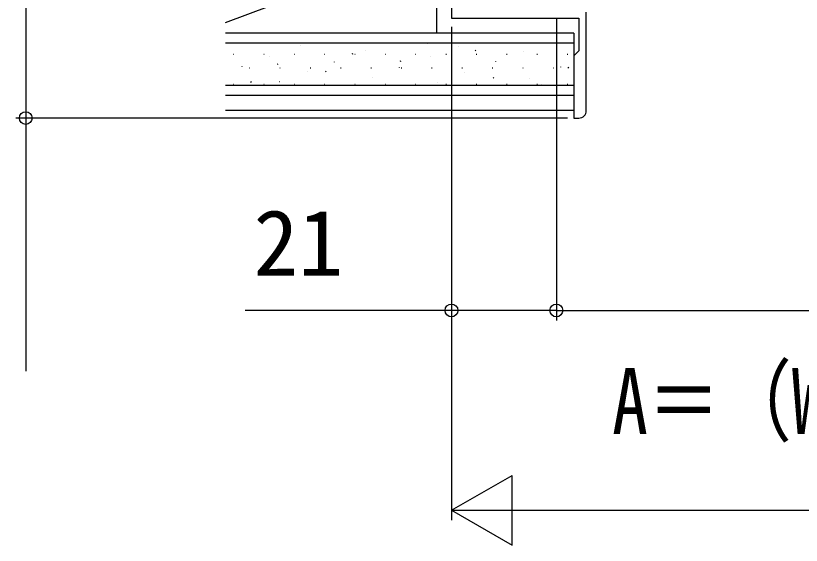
# Model space of a CAD drawing. Units: millimetres, scale not verified. Extents: x -525 to 525, y -808 to 806.
# Drawn here: x -128.2 to -49.6, y -534.2 to -481.2 of the extents above; entities that cross this region are included whole.
import ezdxf
from ezdxf.enums import TextEntityAlignment as Align

# ---------------------------------------------------------------- set-up
doc = ezdxf.new("R2010")
doc.units = ezdxf.units.MM
doc.header["$LTSCALE"] = 4
for name, color, linetype in [('0-3_YKK_11', 7, 'Continuous'), ('0-5_YKK_13', 4, 'Continuous'), ('0-7_YKK_D', 6, 'Continuous'), ('0-9_YSS_K', 3, 'Continuous')]:
    doc.layers.add(name, color=color, linetype=linetype)
doc.styles.add('ＭＳ ゴシック', font='')
doc.styles.get('ＭＳ ゴシック').set_extended_font_data('MS Gothic')

msp = doc.modelspace()

# ---------------------------------------------------------------- linework, layer by layer
at = {"layer": '0-3_YKK_11'}
for points in [[(-84.59, -432.449), (-84.59, -481.449), (-71.84, -481.449), (-71.84, -484.699), (-72.34, -485.199), (-72.34, -491.449), (-71.84, -491.449)], [(-71.09, -490.699), (-71.09, -480.849)]]:
    msp.add_lwpolyline(points, dxfattribs=at)
msp.add_arc((-71.84, -490.699), 0.75, 270.00001, 359.99999, dxfattribs=at)
at = {"layer": '0-5_YKK_13'}
msp.add_line((-72.34, -490.699), (-107.23, -490.699), dxfattribs=at)
at = {"layer": '0-7_YKK_D'}
for p, q in [((-74.09, -481.549), (-74.09, -511.699)), ((-74.09, -481.549), (-74.09, -511.699)), ((-84.59, -482.299), (-84.59, -511.699)), ((-72.965, -491.449), (-128.23, -491.449)), ((-84.59, -494.449), (-84.59, -531.699)), ((-74.09, -510.699), (15.91, -510.699)), ((-84.59, -530.699), (-78.528, -527.199)), ((-78.528, -534.199), (-78.528, -527.199)), ((-84.59, -530.699), (-78.528, -534.199)), ((-84.59, -530.699), (-72.466, -530.699)), ((-77.59, -530.699), (401.41, -530.699))]:
    msp.add_line(p, q, dxfattribs=at)
for points in [[(-127.23, -469.199), (-127.23, -491.449), (-127.23, -516.769)], [(-74.09, -510.699), (-84.59, -510.699), (-105.251, -510.699)]]:
    msp.add_lwpolyline(points, dxfattribs=at)
for centre in [(-127.23, -491.449), (-84.59, -510.699), (-74.09, -510.699), (-74.09, -510.699)]:
    msp.add_circle(centre, 0.637, dxfattribs=at)
at = {"layer": '0-9_YSS_K'}
for p, q in [((-107.23, -481.876), (-86.09, -473.949)), ((-72.34, -482.949), (-107.23, -482.949)), ((-72.34, -482.949), (-72.34, -489.199)), ((-72.34, -483.949), (-107.23, -483.949)), ((-99.693, -484.191), (-99.683, -484.187)), ((-87.033, -483.978), (-86.988, -483.949)), ((-83.884, -484.274), (-83.875, -484.271)), ((-106.436, -485.046), (-106.386, -485.046)), ((-103.396, -485.046), (-103.346, -485.046)), ((-102.813, -485.296), (-102.804, -485.292)), ((-100.356, -485.046), (-100.306, -485.046)), ((-97.316, -485.046), (-97.266, -485.046)), ((-94.525, -485.019), (-94.441, -484.964)), ((-94.276, -485.046), (-94.226, -485.046)), ((-93.184, -484.727), (-93.174, -484.723)), ((-91.236, -485.046), (-91.186, -485.046)), ((-88.196, -485.046), (-88.146, -485.046)), ((-86.674, -485.262), (-86.665, -485.259)), ((-85.156, -485.046), (-85.106, -485.046)), ((-82.23, -484.717), (-82.147, -484.662)), ((-82.116, -485.046), (-82.066, -485.046)), ((-79.076, -485.046), (-79.026, -485.046)), ((-77.375, -484.81), (-77.365, -484.807)), ((-76.036, -485.046), (-75.986, -485.046)), ((-72.996, -485.046), (-72.946, -485.046)), ((-102.017, -486.06), (-101.933, -486.005)), ((-96.304, -485.831), (-96.294, -485.828)), ((-89.722, -485.758), (-89.639, -485.703)), ((-80.165, -485.798), (-80.156, -485.795)), ((-105.556, -486.267), (-105.547, -486.264)), ((-104.821, -486.421), (-104.771, -486.421)), ((-101.781, -486.421), (-101.731, -486.421)), ((-99.047, -486.803), (-99.037, -486.8)), ((-98.741, -486.421), (-98.691, -486.421)), ((-97.214, -486.799), (-97.13, -486.744)), ((-95.701, -486.421), (-95.651, -486.421)), ((-92.661, -486.421), (-92.611, -486.421)), ((-89.795, -486.367), (-89.785, -486.364)), ((-89.621, -486.421), (-89.571, -486.421)), ((-86.581, -486.421), (-86.531, -486.421)), ((-83.541, -486.421), (-83.491, -486.421)), ((-83.285, -486.903), (-83.276, -486.9)), ((-80.501, -486.421), (-80.451, -486.421)), ((-77.461, -486.421), (-77.411, -486.421)), ((-74.421, -486.421), (-74.371, -486.421)), ((-73.656, -486.334), (-73.646, -486.331)), ((-72.933, -486.4), (-72.85, -486.344)), ((-92.538, -487.339), (-92.528, -487.335)), ((-80.425, -487.441), (-80.342, -487.385)), ((-76.776, -487.439), (-76.767, -487.436)), ((-72.34, -488.199), (-107.23, -488.199)), ((-106.436, -488.036), (-106.386, -488.036)), ((-104.706, -487.84), (-104.622, -487.785)), ((-103.396, -488.036), (-103.346, -488.036)), ((-101.837, -487.791), (-101.828, -487.788)), ((-100.356, -488.036), (-100.306, -488.036)), ((-97.316, -488.036), (-97.266, -488.036)), ((-94.276, -488.036), (-94.226, -488.036)), ((-91.236, -488.036), (-91.186, -488.036)), ((-88.196, -488.036), (-88.146, -488.036)), ((-86.028, -487.875), (-86.019, -487.871)), ((-85.156, -488.036), (-85.106, -488.036)), ((-82.116, -488.036), (-82.066, -488.036)), ((-79.076, -488.036), (-79.026, -488.036)), ((-76.036, -488.036), (-75.986, -488.036)), ((-75.622, -488.18), (-75.539, -488.124)), ((-72.996, -488.036), (-72.946, -488.036)), ((-72.34, -489.199), (-107.23, -489.199))]:
    msp.add_line(p, q, dxfattribs=at)
msp.add_lwpolyline([(-107.23, -473.949), (-86.09, -473.949), (-86.09, -482.949), (-107.23, -482.949)], dxfattribs=at)

# ---------------------------------------------------------------- texts
at = {"layer": '0-7_YKK_D', "style": 'ＭＳ ゴシック'}
msp.add_text('21', height=6.598, dxfattribs=at).set_placement((-104.416, -509.199), align=Align.BOTTOM_LEFT)
at = {"layer": '0-7_YKK_D', "style": 'ＭＳ ゴシック', "width": 0.8}
msp.add_text('A＝（W-49）/6', height=6.598, dxfattribs=at).set_placement((-68.509, -525.041), align=Align.BOTTOM_LEFT)

doc.saveas('drawing.dxf')
